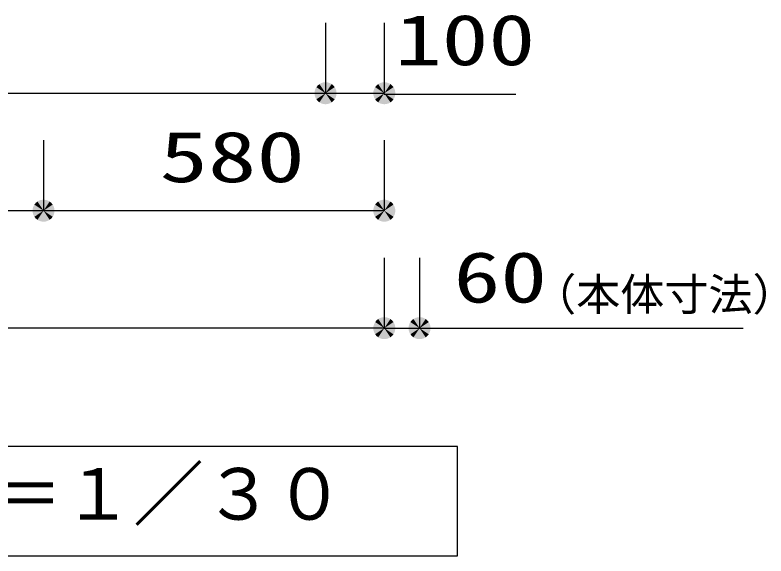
# Model space of a CAD drawing. Units: millimetres, scale not verified. Extents: x -9604 to 7714, y -6452 to 5625.
# Drawn here: x -5140 to -3862, y -4336 to -3415 of the extents above; entities that cross this region are included whole.
import ezdxf
from ezdxf.enums import TextEntityAlignment as Align

# ---------------------------------------------------------------- set-up
doc = ezdxf.new("R2010")
doc.units = ezdxf.units.MM
doc.header["$LTSCALE"] = 30
for name, color, linetype, lineweight in [('0-1_KIKI', 3, 'Continuous', 25), ('0-5_MOJI', 7, 'Continuous', 25), ('0-6_SUNPO', 7, 'Continuous', 25)]:
    doc.layers.add(name, color=color, linetype=linetype, lineweight=lineweight)
doc.styles.add('MS Gothic', font='')
doc.styles.add('ＭＳ ゴシック', font='')
doc.styles.get('MS Gothic').set_extended_font_data('MS Gothic')
doc.styles.get('ＭＳ ゴシック').set_extended_font_data('MS Gothic')

msp = doc.modelspace()

# ---------------------------------------------------------------- linework, layer by layer
at = {"layer": '0-1_KIKI'}
msp.add_lwpolyline([(-4387.08, -4336.4), (-4387.08, -4150.09), (-6416.41, -4150.09), (-6416.41, -4336.4)], close=True, dxfattribs=at)
at = {"layer": '0-5_MOJI', "color": 4}
for p, q in [((-4511.74, -3828.45), (-4511.74, -3948.45)), ((-4451.74, -3828.45), (-4451.74, -3948.45)), ((-4511.74, -3948.45), (-4451.74, -3948.45))]:
    msp.add_line(p, q, dxfattribs=at)
at = {"layer": '0-5_MOJI'}
for points in [[(-4525, -3935.19), (-4511.74, -3948.45), (-4527.33, -3938.03)], [(-4522.16, -3932.86), (-4511.74, -3948.45), (-4525, -3935.19)], [(-4518.92, -3931.13), (-4511.74, -3948.45), (-4522.16, -3932.86)], [(-4515.4, -3930.06), (-4511.74, -3948.45), (-4518.92, -3931.13)], [(-4511.74, -3929.7), (-4511.74, -3948.45), (-4515.4, -3930.06)], [(-4508.09, -3930.06), (-4511.74, -3948.45), (-4511.74, -3929.7)], [(-4504.57, -3931.13), (-4511.74, -3948.45), (-4508.09, -3930.06)], [(-4501.33, -3932.86), (-4511.74, -3948.45), (-4504.57, -3931.13)], [(-4498.48, -3935.19), (-4511.74, -3948.45), (-4501.33, -3932.86)], [(-4496.15, -3938.03), (-4511.74, -3948.45), (-4498.48, -3935.19)], [(-4465, -3935.19), (-4451.74, -3948.45), (-4467.33, -3938.03)], [(-4462.16, -3932.86), (-4451.74, -3948.45), (-4465, -3935.19)], [(-4458.91, -3931.13), (-4451.74, -3948.45), (-4462.16, -3932.86)], [(-4455.4, -3930.06), (-4451.74, -3948.45), (-4458.91, -3931.13)], [(-4451.74, -3929.7), (-4451.74, -3948.45), (-4455.4, -3930.06)], [(-4448.08, -3930.06), (-4451.74, -3948.45), (-4451.74, -3929.7)], [(-4444.56, -3931.13), (-4451.74, -3948.45), (-4448.08, -3930.06)], [(-4441.32, -3932.86), (-4451.74, -3948.45), (-4444.56, -3931.13)], [(-4438.48, -3935.19), (-4451.74, -3948.45), (-4441.32, -3932.86)], [(-4436.15, -3938.03), (-4451.74, -3948.45), (-4438.48, -3935.19)], [(-4530.13, -3944.79), (-4511.74, -3948.45), (-4530.49, -3948.45)], [(-4530.49, -3948.45), (-4511.74, -3948.45), (-4530.13, -3952.11)], [(-4529.07, -3941.28), (-4511.74, -3948.45), (-4530.13, -3944.79)], [(-4530.13, -3952.11), (-4511.74, -3948.45), (-4529.07, -3955.63)], [(-4527.33, -3938.03), (-4511.74, -3948.45), (-4529.07, -3941.28)], [(-4529.07, -3955.63), (-4511.74, -3948.45), (-4527.33, -3958.87)], [(-4527.33, -3958.87), (-4511.74, -3948.45), (-4525, -3961.71)], [(-4525, -3961.71), (-4511.74, -3948.45), (-4522.16, -3964.04)], [(-4522.16, -3964.04), (-4511.74, -3948.45), (-4518.92, -3965.77)], [(-4518.92, -3965.77), (-4511.74, -3948.45), (-4515.4, -3966.84)], [(-4515.4, -3966.84), (-4511.74, -3948.45), (-4511.74, -3967.2)], [(-4494.42, -3941.28), (-4511.74, -3948.45), (-4496.15, -3938.03)], [(-4493.35, -3944.79), (-4511.74, -3948.45), (-4494.42, -3941.28)], [(-4492.99, -3948.45), (-4511.74, -3948.45), (-4493.35, -3944.79)], [(-4511.74, -3967.2), (-4511.74, -3948.45), (-4508.09, -3966.84)], [(-4508.09, -3966.84), (-4511.74, -3948.45), (-4504.57, -3965.77)], [(-4504.57, -3965.77), (-4511.74, -3948.45), (-4501.33, -3964.04)], [(-4501.33, -3964.04), (-4511.74, -3948.45), (-4498.48, -3961.71)], [(-4498.48, -3961.71), (-4511.74, -3948.45), (-4496.15, -3958.87)], [(-4496.15, -3958.87), (-4511.74, -3948.45), (-4494.42, -3955.63)], [(-4494.42, -3955.63), (-4511.74, -3948.45), (-4493.35, -3952.11)], [(-4493.35, -3952.11), (-4511.74, -3948.45), (-4492.99, -3948.45)], [(-4470.13, -3944.79), (-4451.74, -3948.45), (-4470.49, -3948.45)], [(-4470.49, -3948.45), (-4451.74, -3948.45), (-4470.13, -3952.11)], [(-4469.06, -3941.28), (-4451.74, -3948.45), (-4470.13, -3944.79)], [(-4470.13, -3952.11), (-4451.74, -3948.45), (-4469.06, -3955.63)], [(-4467.33, -3938.03), (-4451.74, -3948.45), (-4469.06, -3941.28)], [(-4469.06, -3955.63), (-4451.74, -3948.45), (-4467.33, -3958.87)], [(-4467.33, -3958.87), (-4451.74, -3948.45), (-4465, -3961.71)], [(-4465, -3961.71), (-4451.74, -3948.45), (-4462.16, -3964.04)], [(-4462.16, -3964.04), (-4451.74, -3948.45), (-4458.91, -3965.77)], [(-4458.91, -3965.77), (-4451.74, -3948.45), (-4455.4, -3966.84)], [(-4455.4, -3966.84), (-4451.74, -3948.45), (-4451.74, -3967.2)], [(-4434.42, -3941.28), (-4451.74, -3948.45), (-4436.15, -3938.03)], [(-4433.35, -3944.79), (-4451.74, -3948.45), (-4434.42, -3941.28)], [(-4432.99, -3948.45), (-4451.74, -3948.45), (-4433.35, -3944.79)], [(-4451.74, -3967.2), (-4451.74, -3948.45), (-4448.08, -3966.84)], [(-4448.08, -3966.84), (-4451.74, -3948.45), (-4444.56, -3965.77)], [(-4444.56, -3965.77), (-4451.74, -3948.45), (-4441.32, -3964.04)], [(-4441.32, -3964.04), (-4451.74, -3948.45), (-4438.48, -3961.71)], [(-4438.48, -3961.71), (-4451.74, -3948.45), (-4436.15, -3958.87)], [(-4436.15, -3958.87), (-4451.74, -3948.45), (-4434.42, -3955.63)], [(-4434.42, -3955.63), (-4451.74, -3948.45), (-4433.35, -3952.11)], [(-4433.35, -3952.11), (-4451.74, -3948.45), (-4432.99, -3948.45)]]:
    msp.add_solid(points, dxfattribs=at)
at = {"layer": '0-6_SUNPO', "color": 4}
for p, q in [((-4611.74, -3428.45), (-4611.74, -3548.45)), ((-4611.74, -3428.45), (-4611.74, -3548.45)), ((-4511.74, -3428.45), (-4511.74, -3548.45)), ((-6191.74, -3548.45), (-4611.74, -3548.45)), ((-4611.74, -3548.45), (-4511.74, -3548.45)), ((-4511.74, -3549.95), (-4287.67, -3549.95)), ((-5091.74, -3628.45), (-5091.74, -3748.45)), ((-5091.74, -3628.45), (-5091.74, -3748.45)), ((-4511.74, -3628.45), (-4511.74, -3748.45)), ((-5091.74, -3748.45), (-6291.74, -3748.45)), ((-4511.74, -3748.45), (-5091.74, -3748.45)), ((-4511.74, -3828.45), (-4511.74, -3948.45)), ((-4511.74, -3948.45), (-6291.74, -3948.45)), ((-4451.74, -3948.36), (-3901.22, -3948.36))]:
    msp.add_line(p, q, dxfattribs=at)
at = {"layer": '0-6_SUNPO'}
for points in [[(-4627.33, -3538.03), (-4611.74, -3548.45), (-4629.07, -3541.28)], [(-4627.33, -3538.03), (-4611.74, -3548.45), (-4629.07, -3541.28)], [(-4625, -3535.19), (-4611.74, -3548.45), (-4627.33, -3538.03)], [(-4625, -3535.19), (-4611.74, -3548.45), (-4627.33, -3538.03)], [(-4622.16, -3532.86), (-4611.74, -3548.45), (-4625, -3535.19)], [(-4622.16, -3532.86), (-4611.74, -3548.45), (-4625, -3535.19)], [(-4618.92, -3531.13), (-4611.74, -3548.45), (-4622.16, -3532.86)], [(-4618.92, -3531.13), (-4611.74, -3548.45), (-4622.16, -3532.86)], [(-4615.4, -3530.06), (-4611.74, -3548.45), (-4618.92, -3531.13)], [(-4615.4, -3530.06), (-4611.74, -3548.45), (-4618.92, -3531.13)], [(-4611.74, -3529.7), (-4611.74, -3548.45), (-4615.4, -3530.06)], [(-4611.74, -3529.7), (-4611.74, -3548.45), (-4615.4, -3530.06)], [(-4608.09, -3530.06), (-4611.74, -3548.45), (-4611.74, -3529.7)], [(-4608.09, -3530.06), (-4611.74, -3548.45), (-4611.74, -3529.7)], [(-4604.57, -3531.13), (-4611.74, -3548.45), (-4608.09, -3530.06)], [(-4604.57, -3531.13), (-4611.74, -3548.45), (-4608.09, -3530.06)], [(-4601.33, -3532.86), (-4611.74, -3548.45), (-4604.57, -3531.13)], [(-4601.33, -3532.86), (-4611.74, -3548.45), (-4604.57, -3531.13)], [(-4598.48, -3535.19), (-4611.74, -3548.45), (-4601.33, -3532.86)], [(-4598.48, -3535.19), (-4611.74, -3548.45), (-4601.33, -3532.86)], [(-4596.15, -3538.03), (-4611.74, -3548.45), (-4598.48, -3535.19)], [(-4596.15, -3538.03), (-4611.74, -3548.45), (-4598.48, -3535.19)], [(-4594.42, -3541.28), (-4611.74, -3548.45), (-4596.15, -3538.03)], [(-4594.42, -3541.28), (-4611.74, -3548.45), (-4596.15, -3538.03)], [(-4527.33, -3538.03), (-4511.74, -3548.45), (-4529.07, -3541.28)], [(-4525, -3535.19), (-4511.74, -3548.45), (-4527.33, -3538.03)], [(-4522.16, -3532.86), (-4511.74, -3548.45), (-4525, -3535.19)], [(-4518.92, -3531.13), (-4511.74, -3548.45), (-4522.16, -3532.86)], [(-4515.4, -3530.06), (-4511.74, -3548.45), (-4518.92, -3531.13)], [(-4511.74, -3529.7), (-4511.74, -3548.45), (-4515.4, -3530.06)], [(-4508.09, -3530.06), (-4511.74, -3548.45), (-4511.74, -3529.7)], [(-4504.57, -3531.13), (-4511.74, -3548.45), (-4508.09, -3530.06)], [(-4501.33, -3532.86), (-4511.74, -3548.45), (-4504.57, -3531.13)], [(-4498.48, -3535.19), (-4511.74, -3548.45), (-4501.33, -3532.86)], [(-4496.15, -3538.03), (-4511.74, -3548.45), (-4498.48, -3535.19)], [(-4494.42, -3541.28), (-4511.74, -3548.45), (-4496.15, -3538.03)], [(-4630.13, -3544.79), (-4611.74, -3548.45), (-4630.49, -3548.45)], [(-4630.13, -3544.79), (-4611.74, -3548.45), (-4630.49, -3548.45)], [(-4630.49, -3548.45), (-4611.74, -3548.45), (-4630.13, -3552.11)], [(-4630.49, -3548.45), (-4611.74, -3548.45), (-4630.13, -3552.11)], [(-4629.07, -3541.28), (-4611.74, -3548.45), (-4630.13, -3544.79)], [(-4629.07, -3541.28), (-4611.74, -3548.45), (-4630.13, -3544.79)], [(-4630.13, -3552.11), (-4611.74, -3548.45), (-4629.07, -3555.63)], [(-4630.13, -3552.11), (-4611.74, -3548.45), (-4629.07, -3555.63)], [(-4629.07, -3555.63), (-4611.74, -3548.45), (-4627.33, -3558.87)], [(-4629.07, -3555.63), (-4611.74, -3548.45), (-4627.33, -3558.87)], [(-4627.33, -3558.87), (-4611.74, -3548.45), (-4625, -3561.71)], [(-4627.33, -3558.87), (-4611.74, -3548.45), (-4625, -3561.71)], [(-4625, -3561.71), (-4611.74, -3548.45), (-4622.16, -3564.04)], [(-4625, -3561.71), (-4611.74, -3548.45), (-4622.16, -3564.04)], [(-4622.16, -3564.04), (-4611.74, -3548.45), (-4618.92, -3565.77)], [(-4622.16, -3564.04), (-4611.74, -3548.45), (-4618.92, -3565.77)], [(-4618.92, -3565.77), (-4611.74, -3548.45), (-4615.4, -3566.84)], [(-4618.92, -3565.77), (-4611.74, -3548.45), (-4615.4, -3566.84)], [(-4615.4, -3566.84), (-4611.74, -3548.45), (-4611.74, -3567.2)], [(-4615.4, -3566.84), (-4611.74, -3548.45), (-4611.74, -3567.2)], [(-4593.35, -3544.79), (-4611.74, -3548.45), (-4594.42, -3541.28)], [(-4593.35, -3544.79), (-4611.74, -3548.45), (-4594.42, -3541.28)], [(-4592.99, -3548.45), (-4611.74, -3548.45), (-4593.35, -3544.79)], [(-4592.99, -3548.45), (-4611.74, -3548.45), (-4593.35, -3544.79)], [(-4611.74, -3567.2), (-4611.74, -3548.45), (-4608.09, -3566.84)], [(-4608.09, -3566.84), (-4611.74, -3548.45), (-4604.57, -3565.77)], [(-4604.57, -3565.77), (-4611.74, -3548.45), (-4601.33, -3564.04)], [(-4601.33, -3564.04), (-4611.74, -3548.45), (-4598.48, -3561.71)], [(-4598.48, -3561.71), (-4611.74, -3548.45), (-4596.15, -3558.87)], [(-4596.15, -3558.87), (-4611.74, -3548.45), (-4594.42, -3555.63)], [(-4594.42, -3555.63), (-4611.74, -3548.45), (-4593.35, -3552.11)], [(-4593.35, -3552.11), (-4611.74, -3548.45), (-4592.99, -3548.45)], [(-4611.74, -3567.2), (-4611.74, -3548.45), (-4608.09, -3566.84)], [(-4608.09, -3566.84), (-4611.74, -3548.45), (-4604.57, -3565.77)], [(-4604.57, -3565.77), (-4611.74, -3548.45), (-4601.33, -3564.04)], [(-4601.33, -3564.04), (-4611.74, -3548.45), (-4598.48, -3561.71)], [(-4598.48, -3561.71), (-4611.74, -3548.45), (-4596.15, -3558.87)], [(-4596.15, -3558.87), (-4611.74, -3548.45), (-4594.42, -3555.63)], [(-4594.42, -3555.63), (-4611.74, -3548.45), (-4593.35, -3552.11)], [(-4593.35, -3552.11), (-4611.74, -3548.45), (-4592.99, -3548.45)], [(-4530.13, -3544.79), (-4511.74, -3548.45), (-4530.49, -3548.45)], [(-4530.49, -3548.45), (-4511.74, -3548.45), (-4530.13, -3552.11)], [(-4529.07, -3541.28), (-4511.74, -3548.45), (-4530.13, -3544.79)], [(-4530.13, -3552.11), (-4511.74, -3548.45), (-4529.07, -3555.63)], [(-4529.07, -3555.63), (-4511.74, -3548.45), (-4527.33, -3558.87)], [(-4527.33, -3558.87), (-4511.74, -3548.45), (-4525, -3561.71)], [(-4525, -3561.71), (-4511.74, -3548.45), (-4522.16, -3564.04)], [(-4522.16, -3564.04), (-4511.74, -3548.45), (-4518.92, -3565.77)], [(-4518.92, -3565.77), (-4511.74, -3548.45), (-4515.4, -3566.84)], [(-4515.4, -3566.84), (-4511.74, -3548.45), (-4511.74, -3567.2)], [(-4493.35, -3544.79), (-4511.74, -3548.45), (-4494.42, -3541.28)], [(-4492.99, -3548.45), (-4511.74, -3548.45), (-4493.35, -3544.79)], [(-4511.74, -3567.2), (-4511.74, -3548.45), (-4508.09, -3566.84)], [(-4508.09, -3566.84), (-4511.74, -3548.45), (-4504.57, -3565.77)], [(-4504.57, -3565.77), (-4511.74, -3548.45), (-4501.33, -3564.04)], [(-4501.33, -3564.04), (-4511.74, -3548.45), (-4498.48, -3561.71)], [(-4498.48, -3561.71), (-4511.74, -3548.45), (-4496.15, -3558.87)], [(-4496.15, -3558.87), (-4511.74, -3548.45), (-4494.42, -3555.63)], [(-4494.42, -3555.63), (-4511.74, -3548.45), (-4493.35, -3552.11)], [(-4493.35, -3552.11), (-4511.74, -3548.45), (-4492.99, -3548.45)], [(-5098.92, -3731.13), (-5091.74, -3748.45), (-5102.16, -3732.86)], [(-5098.92, -3731.13), (-5091.74, -3748.45), (-5102.16, -3732.86)], [(-5095.4, -3730.06), (-5091.74, -3748.45), (-5098.92, -3731.13)], [(-5095.4, -3730.06), (-5091.74, -3748.45), (-5098.92, -3731.13)], [(-5091.74, -3729.7), (-5091.74, -3748.45), (-5095.4, -3730.06)], [(-5091.74, -3729.7), (-5091.74, -3748.45), (-5095.4, -3730.06)], [(-5088.09, -3730.06), (-5091.74, -3748.45), (-5091.74, -3729.7)], [(-5088.09, -3730.06), (-5091.74, -3748.45), (-5091.74, -3729.7)], [(-5084.57, -3731.13), (-5091.74, -3748.45), (-5088.09, -3730.06)], [(-5084.57, -3731.13), (-5091.74, -3748.45), (-5088.09, -3730.06)], [(-5081.33, -3732.86), (-5091.74, -3748.45), (-5084.57, -3731.13)], [(-5081.33, -3732.86), (-5091.74, -3748.45), (-5084.57, -3731.13)], [(-4518.92, -3731.13), (-4511.74, -3748.45), (-4522.16, -3732.86)], [(-4515.4, -3730.06), (-4511.74, -3748.45), (-4518.92, -3731.13)], [(-4511.74, -3729.7), (-4511.74, -3748.45), (-4515.4, -3730.06)], [(-4508.09, -3730.06), (-4511.74, -3748.45), (-4511.74, -3729.7)], [(-4504.57, -3731.13), (-4511.74, -3748.45), (-4508.09, -3730.06)], [(-4501.33, -3732.86), (-4511.74, -3748.45), (-4504.57, -3731.13)], [(-5110.13, -3744.79), (-5091.74, -3748.45), (-5110.49, -3748.45)], [(-5110.13, -3744.79), (-5091.74, -3748.45), (-5110.49, -3748.45)], [(-5109.07, -3741.28), (-5091.74, -3748.45), (-5110.13, -3744.79)], [(-5109.07, -3741.28), (-5091.74, -3748.45), (-5110.13, -3744.79)], [(-5107.33, -3738.03), (-5091.74, -3748.45), (-5109.07, -3741.28)], [(-5107.33, -3738.03), (-5091.74, -3748.45), (-5109.07, -3741.28)], [(-5105, -3735.19), (-5091.74, -3748.45), (-5107.33, -3738.03)], [(-5105, -3735.19), (-5091.74, -3748.45), (-5107.33, -3738.03)], [(-5102.16, -3732.86), (-5091.74, -3748.45), (-5105, -3735.19)], [(-5102.16, -3732.86), (-5091.74, -3748.45), (-5105, -3735.19)], [(-5078.48, -3735.19), (-5091.74, -3748.45), (-5081.33, -3732.86)], [(-5078.48, -3735.19), (-5091.74, -3748.45), (-5081.33, -3732.86)], [(-5076.15, -3738.03), (-5091.74, -3748.45), (-5078.48, -3735.19)], [(-5076.15, -3738.03), (-5091.74, -3748.45), (-5078.48, -3735.19)], [(-5074.42, -3741.28), (-5091.74, -3748.45), (-5076.15, -3738.03)], [(-5074.42, -3741.28), (-5091.74, -3748.45), (-5076.15, -3738.03)], [(-5073.35, -3744.79), (-5091.74, -3748.45), (-5074.42, -3741.28)], [(-5073.35, -3744.79), (-5091.74, -3748.45), (-5074.42, -3741.28)], [(-5072.99, -3748.45), (-5091.74, -3748.45), (-5073.35, -3744.79)], [(-5072.99, -3748.45), (-5091.74, -3748.45), (-5073.35, -3744.79)], [(-4530.13, -3744.79), (-4511.74, -3748.45), (-4530.49, -3748.45)], [(-4529.07, -3741.28), (-4511.74, -3748.45), (-4530.13, -3744.79)], [(-4527.33, -3738.03), (-4511.74, -3748.45), (-4529.07, -3741.28)], [(-4525, -3735.19), (-4511.74, -3748.45), (-4527.33, -3738.03)], [(-4522.16, -3732.86), (-4511.74, -3748.45), (-4525, -3735.19)], [(-4498.48, -3735.19), (-4511.74, -3748.45), (-4501.33, -3732.86)], [(-4496.15, -3738.03), (-4511.74, -3748.45), (-4498.48, -3735.19)], [(-4494.42, -3741.28), (-4511.74, -3748.45), (-4496.15, -3738.03)], [(-4493.35, -3744.79), (-4511.74, -3748.45), (-4494.42, -3741.28)], [(-4492.99, -3748.45), (-4511.74, -3748.45), (-4493.35, -3744.79)], [(-5110.49, -3748.45), (-5091.74, -3748.45), (-5110.13, -3752.11)], [(-5110.49, -3748.45), (-5091.74, -3748.45), (-5110.13, -3752.11)], [(-5110.13, -3752.11), (-5091.74, -3748.45), (-5109.07, -3755.63)], [(-5110.13, -3752.11), (-5091.74, -3748.45), (-5109.07, -3755.63)], [(-5109.07, -3755.63), (-5091.74, -3748.45), (-5107.33, -3758.87)], [(-5109.07, -3755.63), (-5091.74, -3748.45), (-5107.33, -3758.87)], [(-5107.33, -3758.87), (-5091.74, -3748.45), (-5105, -3761.71)], [(-5107.33, -3758.87), (-5091.74, -3748.45), (-5105, -3761.71)], [(-5105, -3761.71), (-5091.74, -3748.45), (-5102.16, -3764.04)], [(-5105, -3761.71), (-5091.74, -3748.45), (-5102.16, -3764.04)], [(-5102.16, -3764.04), (-5091.74, -3748.45), (-5098.92, -3765.77)], [(-5102.16, -3764.04), (-5091.74, -3748.45), (-5098.92, -3765.77)], [(-5098.92, -3765.77), (-5091.74, -3748.45), (-5095.4, -3766.84)], [(-5098.92, -3765.77), (-5091.74, -3748.45), (-5095.4, -3766.84)], [(-5095.4, -3766.84), (-5091.74, -3748.45), (-5091.74, -3767.2)], [(-5095.4, -3766.84), (-5091.74, -3748.45), (-5091.74, -3767.2)], [(-5091.74, -3767.2), (-5091.74, -3748.45), (-5088.09, -3766.84)], [(-5088.09, -3766.84), (-5091.74, -3748.45), (-5084.57, -3765.77)], [(-5084.57, -3765.77), (-5091.74, -3748.45), (-5081.33, -3764.04)], [(-5081.33, -3764.04), (-5091.74, -3748.45), (-5078.48, -3761.71)], [(-5078.48, -3761.71), (-5091.74, -3748.45), (-5076.15, -3758.87)], [(-5076.15, -3758.87), (-5091.74, -3748.45), (-5074.42, -3755.63)], [(-5074.42, -3755.63), (-5091.74, -3748.45), (-5073.35, -3752.11)], [(-5073.35, -3752.11), (-5091.74, -3748.45), (-5072.99, -3748.45)], [(-5091.74, -3767.2), (-5091.74, -3748.45), (-5088.09, -3766.84)], [(-5088.09, -3766.84), (-5091.74, -3748.45), (-5084.57, -3765.77)], [(-5084.57, -3765.77), (-5091.74, -3748.45), (-5081.33, -3764.04)], [(-5081.33, -3764.04), (-5091.74, -3748.45), (-5078.48, -3761.71)], [(-5078.48, -3761.71), (-5091.74, -3748.45), (-5076.15, -3758.87)], [(-5076.15, -3758.87), (-5091.74, -3748.45), (-5074.42, -3755.63)], [(-5074.42, -3755.63), (-5091.74, -3748.45), (-5073.35, -3752.11)], [(-5073.35, -3752.11), (-5091.74, -3748.45), (-5072.99, -3748.45)], [(-4530.49, -3748.45), (-4511.74, -3748.45), (-4530.13, -3752.11)], [(-4530.13, -3752.11), (-4511.74, -3748.45), (-4529.07, -3755.63)], [(-4529.07, -3755.63), (-4511.74, -3748.45), (-4527.33, -3758.87)], [(-4527.33, -3758.87), (-4511.74, -3748.45), (-4525, -3761.71)], [(-4525, -3761.71), (-4511.74, -3748.45), (-4522.16, -3764.04)], [(-4522.16, -3764.04), (-4511.74, -3748.45), (-4518.92, -3765.77)], [(-4518.92, -3765.77), (-4511.74, -3748.45), (-4515.4, -3766.84)], [(-4515.4, -3766.84), (-4511.74, -3748.45), (-4511.74, -3767.2)], [(-4511.74, -3767.2), (-4511.74, -3748.45), (-4508.09, -3766.84)], [(-4508.09, -3766.84), (-4511.74, -3748.45), (-4504.57, -3765.77)], [(-4504.57, -3765.77), (-4511.74, -3748.45), (-4501.33, -3764.04)], [(-4501.33, -3764.04), (-4511.74, -3748.45), (-4498.48, -3761.71)], [(-4498.48, -3761.71), (-4511.74, -3748.45), (-4496.15, -3758.87)], [(-4496.15, -3758.87), (-4511.74, -3748.45), (-4494.42, -3755.63)], [(-4494.42, -3755.63), (-4511.74, -3748.45), (-4493.35, -3752.11)], [(-4493.35, -3752.11), (-4511.74, -3748.45), (-4492.99, -3748.45)], [(-4525, -3935.19), (-4511.74, -3948.45), (-4527.33, -3938.03)], [(-4522.16, -3932.86), (-4511.74, -3948.45), (-4525, -3935.19)], [(-4518.92, -3931.13), (-4511.74, -3948.45), (-4522.16, -3932.86)], [(-4515.4, -3930.06), (-4511.74, -3948.45), (-4518.92, -3931.13)], [(-4511.74, -3929.7), (-4511.74, -3948.45), (-4515.4, -3930.06)], [(-4508.09, -3930.06), (-4511.74, -3948.45), (-4511.74, -3929.7)], [(-4504.57, -3931.13), (-4511.74, -3948.45), (-4508.09, -3930.06)], [(-4501.33, -3932.86), (-4511.74, -3948.45), (-4504.57, -3931.13)], [(-4498.48, -3935.19), (-4511.74, -3948.45), (-4501.33, -3932.86)], [(-4496.15, -3938.03), (-4511.74, -3948.45), (-4498.48, -3935.19)], [(-4530.13, -3944.79), (-4511.74, -3948.45), (-4530.49, -3948.45)], [(-4530.49, -3948.45), (-4511.74, -3948.45), (-4530.13, -3952.11)], [(-4529.07, -3941.28), (-4511.74, -3948.45), (-4530.13, -3944.79)], [(-4530.13, -3952.11), (-4511.74, -3948.45), (-4529.07, -3955.63)], [(-4527.33, -3938.03), (-4511.74, -3948.45), (-4529.07, -3941.28)], [(-4529.07, -3955.63), (-4511.74, -3948.45), (-4527.33, -3958.87)], [(-4527.33, -3958.87), (-4511.74, -3948.45), (-4525, -3961.71)], [(-4525, -3961.71), (-4511.74, -3948.45), (-4522.16, -3964.04)], [(-4522.16, -3964.04), (-4511.74, -3948.45), (-4518.92, -3965.77)], [(-4518.92, -3965.77), (-4511.74, -3948.45), (-4515.4, -3966.84)], [(-4515.4, -3966.84), (-4511.74, -3948.45), (-4511.74, -3967.2)], [(-4494.42, -3941.28), (-4511.74, -3948.45), (-4496.15, -3938.03)], [(-4493.35, -3944.79), (-4511.74, -3948.45), (-4494.42, -3941.28)], [(-4492.99, -3948.45), (-4511.74, -3948.45), (-4493.35, -3944.79)], [(-4511.74, -3967.2), (-4511.74, -3948.45), (-4508.09, -3966.84)], [(-4508.09, -3966.84), (-4511.74, -3948.45), (-4504.57, -3965.77)], [(-4504.57, -3965.77), (-4511.74, -3948.45), (-4501.33, -3964.04)], [(-4501.33, -3964.04), (-4511.74, -3948.45), (-4498.48, -3961.71)], [(-4498.48, -3961.71), (-4511.74, -3948.45), (-4496.15, -3958.87)], [(-4496.15, -3958.87), (-4511.74, -3948.45), (-4494.42, -3955.63)], [(-4494.42, -3955.63), (-4511.74, -3948.45), (-4493.35, -3952.11)], [(-4493.35, -3952.11), (-4511.74, -3948.45), (-4492.99, -3948.45)]]:
    msp.add_solid(points, dxfattribs=at)

# ---------------------------------------------------------------- texts
at = {"layer": '0-1_KIKI', "color": 4, "style": 'MS Gothic'}
msp.add_text('Ｓ＝１／３０', height=87.98, dxfattribs=at).set_placement((-5299.33, -4301.03), align=Align.BOTTOM_LEFT)
at = {"layer": '0-5_MOJI', "color": 3, "style": 'ＭＳ ゴシック', "width": 1.35}
msp.add_text('60', height=86.59, dxfattribs=at).set_placement((-4393.76, -3930.9), align=Align.BOTTOM_LEFT)
at = {"layer": '0-6_SUNPO', "color": 3, "style": 'ＭＳ ゴシック'}
for s, width, p in [('100', 1.35, (-4493.53, -3526.78)), ('580', 1.4, (-4894.31, -3725.95))]:
    msp.add_text(s, height=86.59, dxfattribs=dict(at, width=width)).set_placement(p, align=Align.BOTTOM_LEFT)
at = {"layer": '0-6_SUNPO', "color": 4, "style": 'MS Gothic'}
msp.add_text('（本体寸法）', height=54.99, dxfattribs=at).set_placement((-4260.03, -3934.95), align=Align.BOTTOM_LEFT)

doc.saveas('drawing.dxf')
